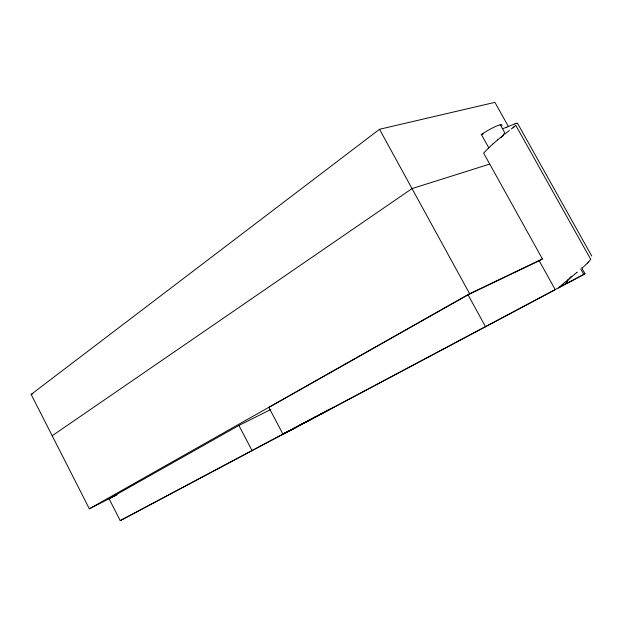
<?xml version="1.0" encoding="UTF-8"?>
<svg xmlns="http://www.w3.org/2000/svg" width="623" height="623" viewBox="0 0 623 623"><rect width="100%" height="100%" fill="white"/><g stroke="black" fill="none" stroke-linecap="round" stroke-linejoin="round"><path stroke-width="0.93" d="M504.28 133.4L503.353 134.809M303.79 422.705C302.708 423.952 310.355 419.263 303.136 423.367M590.534 259.526L590.145 260.071M565.116 284.104L558.496 287.912L558.995 287.46M503.236 134.981L502.675 135.713L503.236 135.331M565.7 283.301L566.455 282.312M502.574 135.845L497.707 139.832M566.743 281.939L567.444 281.066M502.442 136.009L501.998 136.562M589.732 260.601L588.961 261.52M567.483 281.02L568.168 280.194M501.756 136.85L501.328 137.364M569.017 279.174L570.045 277.975M570.061 277.959L571.034 276.838M571.096 276.768L571.509 276.293M588.712 261.792L588.174 262.369M588.128 262.423L587.497 263.077M314.381 417.122L313.159 418.041M587.349 263.218L586.056 264.479M488.634 147.924L483.635 153.094L542.399 258.927A29.748 0.802 -28.4 0 0 539.191 260.741L468.044 294.811L268.856 407.426L283.021 434.293L555.225 289.648L539.191 260.741M488.65 147.908L492.902 143.975M515.673 125.316L513.765 126.991M585.706 264.814L583.977 266.395M559.532 286.969L562.328 284.485M492.988 143.897L497.668 139.864M583.393 266.909L582.232 267.929M562.694 284.174L564.672 282.476M565.077 282.133L567.078 280.467M513.687 127.053L512.752 127.816M567.421 280.179L567.935 279.758M577.225 272.142L576.805 272.492M567.958 279.735L576.773 272.516M512.246 128.229L511.257 129.016M504.575 134.272L509.38 130.495M117.038 494.748L89.354 508.796L31.15 394.421L379.524 129.28L494.919 102.359L508.477 126.64M52.192 435.773L412.021 188.59L489.733 164.067M89.354 508.796L469.641 293.745L542.399 258.927M120.239 520.641L329.855 409.241L120.239 520.641L109.041 498.719L238.889 425.454L270.873 409.459M581.687 267.851L585.005 273.801L566.525 283.605M283.021 434.293L584.997 273.801M286.658 432.113L281.705 434.761M290.933 429.839L282.001 434.597M292.008 429.27L297.085 426.584M297.63 426.296L302.716 423.585M302.864 423.492L311.212 419.077M311.858 418.734L312.505 418.391M109.041 498.719L115.956 495.207M508.555 126.438L514.621 123.969M508.127 126.609L506.951 127.084M506.678 127.193L506.265 127.349M505.993 127.458L504.716 127.956M514.785 123.899L515.704 123.556M31.15 394.421L32.957 393.728M504.054 128.206L503.088 128.572M515.961 123.455L516.522 123.276M516.631 123.245L517.098 123.136M483.214 134.038L481.392 134.537L488.845 147.931M517.464 123.19L591.772 256.076M515.743 125.254L590.69 259.3M500.3 124.756L504.677 132.606M580.737 268.949L583.806 274.439M379.524 129.28L469.641 293.745M468.044 294.811L485.566 326.802M305.628 421.522L305.838 421.919M238.889 425.454L252.097 450.663M481.12 134.724A15.209 2.196 -30.1 0 1 495.651 126.446A15.209 2.196 -30.1 0 1 501.819 125.496M513.975 127.108A30.737 0.779 -36.9 0 1 513.025 127.871M502.193 136.421A30.691 1.339 -39.6 0 1 503.392 135.471"/></g></svg>
